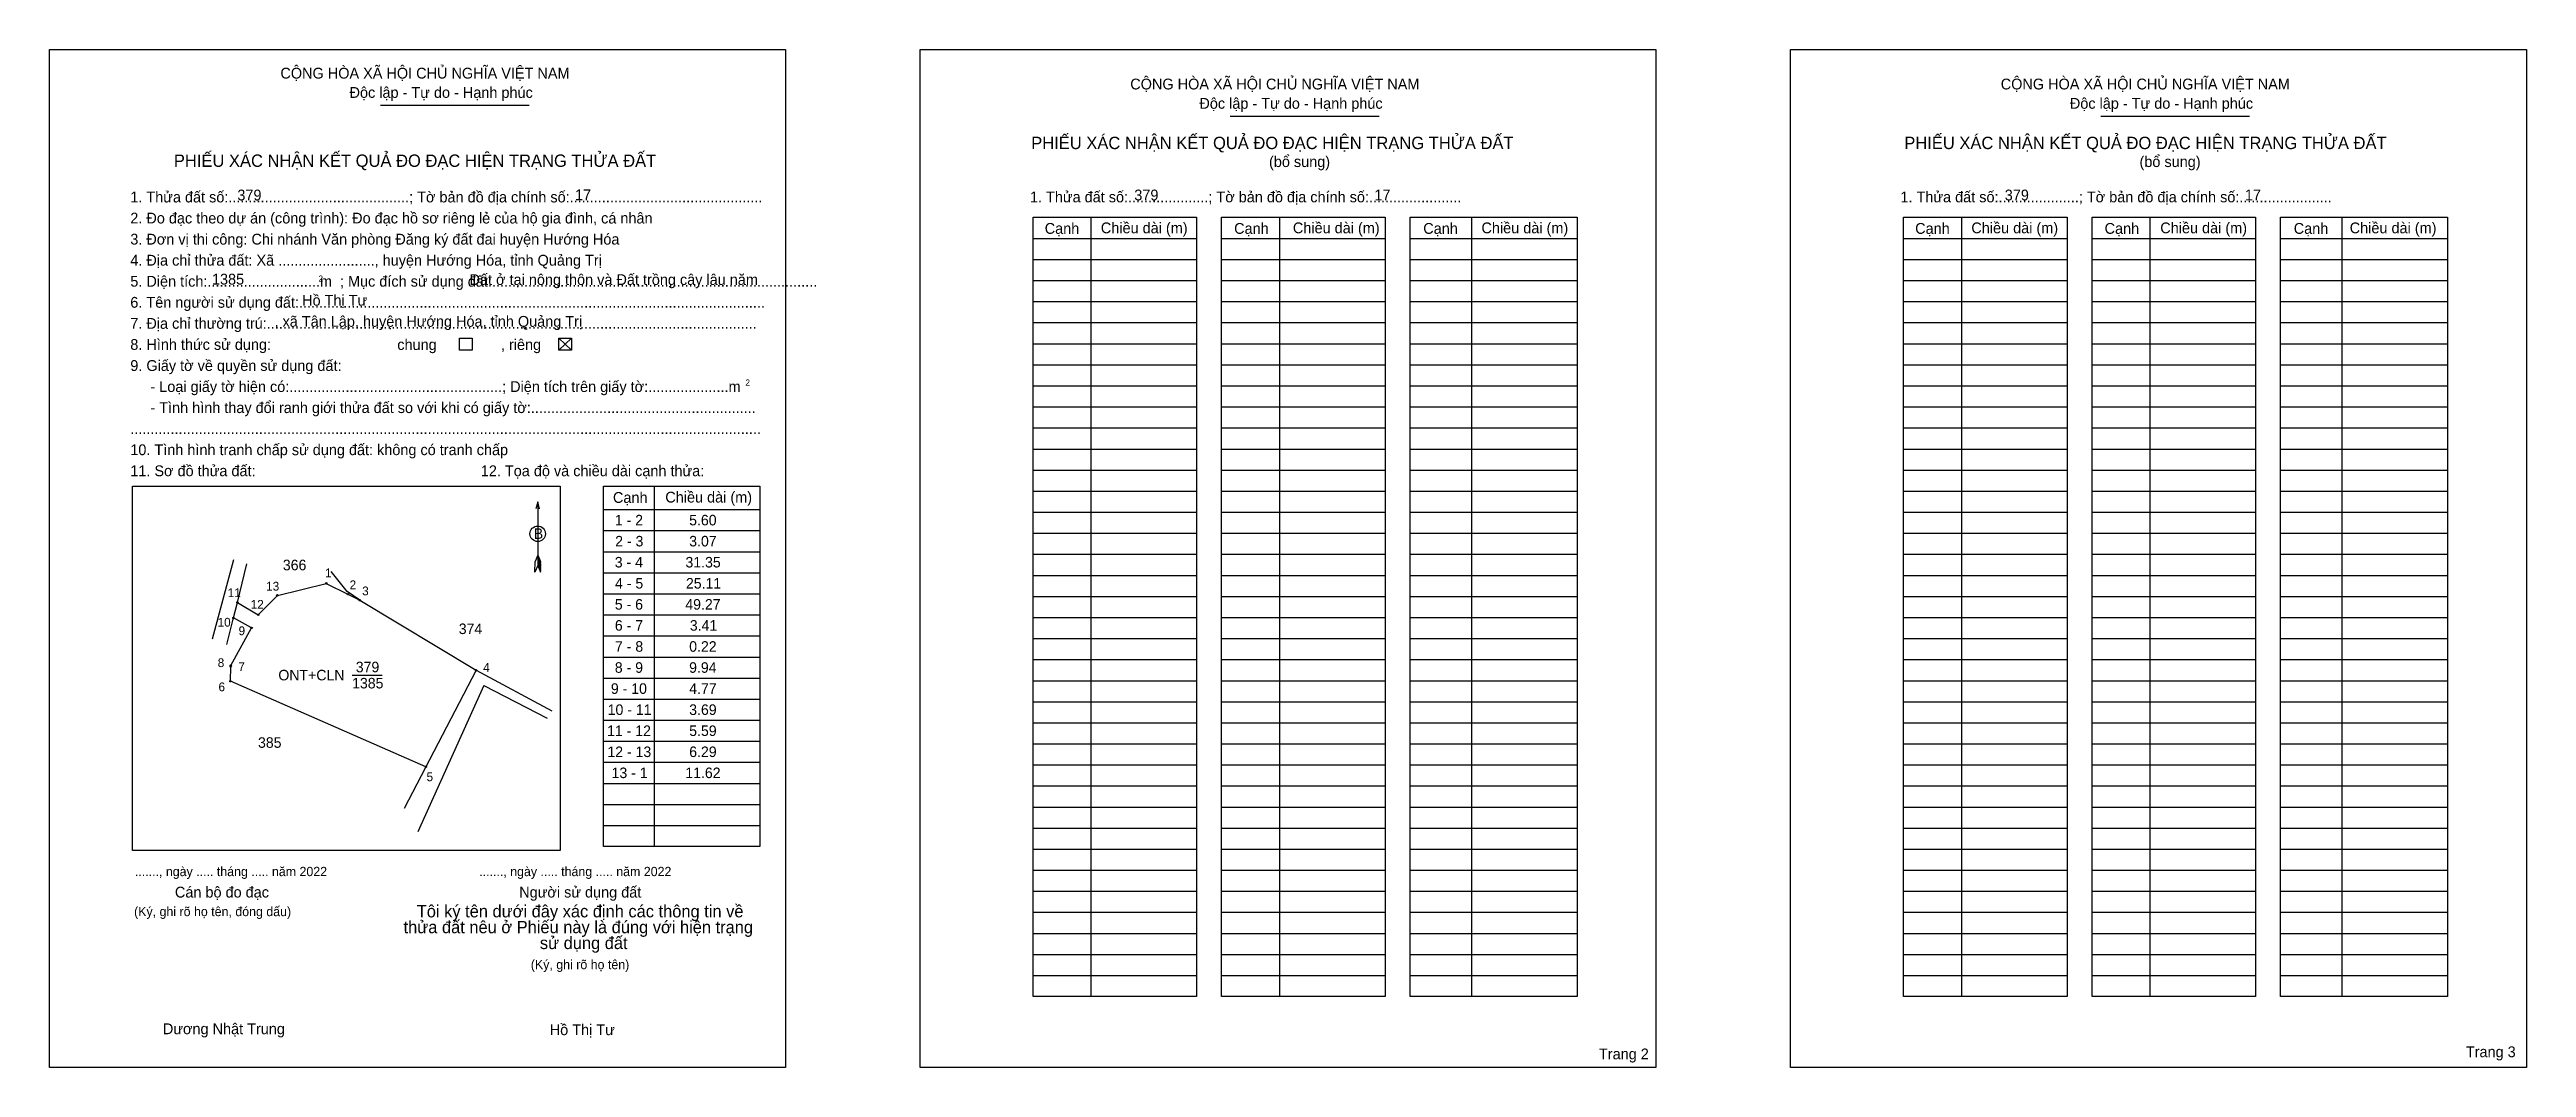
# Model space of a CAD drawing. Extents: x 545311 to 545883, y 1836379 to 1836614.
import ezdxf

# ---------------------------------------------------------------- set-up
doc = ezdxf.new("R2010")
doc.units = 0
for name, color, linetype in [('Level 1', 7, 'Continuous'), ('Level 10', 7, 'Continuous'), ('Level 11', 7, 'Continuous'), ('Level 13', 7, 'Continuous'), ('Level 2', 7, 'Continuous'), ('Level 25', 7, 'Continuous'), ('Level 48', 7, 'Continuous'), ('Level 50', 7, 'Continuous'), ('Level 52', 7, 'Continuous'), ('Level 55', 7, 'Continuous'), ('Level 6', 7, 'Continuous'), ('Level 9', 7, 'Continuous')]:
    doc.layers.add(name, color=color, linetype=linetype)

msp = doc.modelspace()

# ---------------------------------------------------------------- linework, layer by layer
at = {"layer": 'Level 1'}
for p, q in [((545311.41, 1836613.59), (545311.41, 1836613.59)), ((545512.35, 1836613.59), (545512.35, 1836613.59)), ((545387.79, 1836600.73), (545422.15, 1836600.73)), ((545583.97, 1836598.22), (545618.32, 1836598.22)), ((545784.91, 1836598.22), (545819.27, 1836598.22)), ((545551.8, 1836574.86), (545551.8, 1836394.98)), ((545595.32, 1836574.86), (545595.32, 1836394.98)), ((545639.66, 1836574.86), (545639.66, 1836394.98)), ((545752.74, 1836574.86), (545752.74, 1836394.98)), ((545796.27, 1836574.86), (545796.27, 1836394.98)), ((545840.6, 1836574.86), (545840.6, 1836394.98)), ((545538.43, 1836570), (545576.19, 1836570)), ((545538.43, 1836565.14), (545576.19, 1836565.14)), ((545581.95, 1836570), (545619.71, 1836570)), ((545581.95, 1836565.14), (545619.71, 1836565.14)), ((545625.48, 1836570), (545664.05, 1836570)), ((545625.48, 1836565.14), (545664.05, 1836565.14)), ((545739.37, 1836570), (545777.13, 1836570)), ((545739.37, 1836565.14), (545777.13, 1836565.14)), ((545782.9, 1836570), (545820.66, 1836570)), ((545782.9, 1836565.14), (545820.66, 1836565.14)), ((545826.42, 1836570), (545864.99, 1836570)), ((545826.42, 1836565.14), (545864.99, 1836565.14)), ((545538.43, 1836560.28), (545576.19, 1836560.28)), ((545581.95, 1836560.28), (545619.71, 1836560.28)), ((545625.48, 1836560.28), (545664.05, 1836560.28)), ((545739.37, 1836560.28), (545777.13, 1836560.28)), ((545782.9, 1836560.28), (545820.66, 1836560.28)), ((545826.42, 1836560.28), (545864.99, 1836560.28)), ((545538.43, 1836555.42), (545576.19, 1836555.42)), ((545581.95, 1836555.42), (545619.71, 1836555.42)), ((545625.48, 1836555.42), (545664.05, 1836555.42)), ((545739.37, 1836555.42), (545777.13, 1836555.42)), ((545782.9, 1836555.42), (545820.66, 1836555.42)), ((545826.42, 1836555.42), (545864.99, 1836555.42)), ((545538.43, 1836550.55), (545576.19, 1836550.55)), ((545581.95, 1836550.55), (545619.71, 1836550.55)), ((545625.48, 1836550.55), (545664.05, 1836550.55)), ((545739.37, 1836550.55), (545777.13, 1836550.55)), ((545782.9, 1836550.55), (545820.66, 1836550.55)), ((545826.42, 1836550.55), (545864.99, 1836550.55)), ((545428.97, 1836546.95), (545431.89, 1836544.23)), ((545428.97, 1836544.23), (545431.89, 1836546.95)), ((545538.43, 1836545.69), (545576.19, 1836545.69)), ((545581.95, 1836545.69), (545619.71, 1836545.69)), ((545625.48, 1836545.69), (545664.05, 1836545.69)), ((545739.37, 1836545.69), (545777.13, 1836545.69)), ((545782.9, 1836545.69), (545820.66, 1836545.69)), ((545826.42, 1836545.69), (545864.99, 1836545.69)), ((545538.43, 1836540.83), (545576.19, 1836540.83)), ((545581.95, 1836540.83), (545619.71, 1836540.83)), ((545625.48, 1836540.83), (545664.05, 1836540.83)), ((545739.37, 1836540.83), (545777.13, 1836540.83)), ((545782.9, 1836540.83), (545820.66, 1836540.83)), ((545826.42, 1836540.83), (545864.99, 1836540.83)), ((545538.43, 1836535.97), (545576.19, 1836535.97)), ((545538.43, 1836531.11), (545576.19, 1836531.11)), ((545581.95, 1836535.97), (545619.71, 1836535.97)), ((545581.95, 1836531.11), (545619.71, 1836531.11)), ((545625.48, 1836535.97), (545664.05, 1836535.97)), ((545625.48, 1836531.11), (545664.05, 1836531.11)), ((545739.37, 1836535.97), (545777.13, 1836535.97)), ((545739.37, 1836531.11), (545777.13, 1836531.11)), ((545782.9, 1836535.97), (545820.66, 1836535.97)), ((545782.9, 1836531.11), (545820.66, 1836531.11)), ((545826.42, 1836535.97), (545864.99, 1836535.97)), ((545826.42, 1836531.11), (545864.99, 1836531.11)), ((545538.43, 1836526.24), (545576.19, 1836526.24)), ((545581.95, 1836526.24), (545619.71, 1836526.24)), ((545625.48, 1836526.24), (545664.05, 1836526.24)), ((545739.37, 1836526.24), (545777.13, 1836526.24)), ((545782.9, 1836526.24), (545820.66, 1836526.24)), ((545826.42, 1836526.24), (545864.99, 1836526.24)), ((545538.43, 1836521.38), (545576.19, 1836521.38)), ((545581.95, 1836521.38), (545619.71, 1836521.38)), ((545625.48, 1836521.38), (545664.05, 1836521.38)), ((545739.37, 1836521.38), (545777.13, 1836521.38)), ((545782.9, 1836521.38), (545820.66, 1836521.38)), ((545826.42, 1836521.38), (545864.99, 1836521.38)), ((545538.43, 1836516.52), (545576.19, 1836516.52)), ((545581.95, 1836516.52), (545619.71, 1836516.52)), ((545625.48, 1836516.52), (545664.05, 1836516.52)), ((545739.37, 1836516.52), (545777.13, 1836516.52)), ((545782.9, 1836516.52), (545820.66, 1836516.52)), ((545826.42, 1836516.52), (545864.99, 1836516.52)), ((545330.54, 1836512.8), (545330.54, 1836512.8)), ((545424.09, 1836509.17), (545424.09, 1836494.46)), ((545450.95, 1836512.82), (545450.95, 1836429.61)), ((545538.43, 1836511.66), (545576.19, 1836511.66)), ((545581.95, 1836511.66), (545619.71, 1836511.66)), ((545625.48, 1836511.66), (545664.05, 1836511.66)), ((545739.37, 1836511.66), (545777.13, 1836511.66)), ((545782.9, 1836511.66), (545820.66, 1836511.66)), ((545826.42, 1836511.66), (545864.99, 1836511.66)), ((545439.28, 1836507.4), (545475.34, 1836507.4)), ((545439.28, 1836502.53), (545475.34, 1836502.53)), ((545538.43, 1836506.8), (545576.19, 1836506.8)), ((545538.43, 1836501.94), (545576.19, 1836501.94)), ((545581.95, 1836506.8), (545619.71, 1836506.8)), ((545581.95, 1836501.94), (545619.71, 1836501.94)), ((545625.48, 1836506.8), (545664.05, 1836506.8)), ((545625.48, 1836501.94), (545664.05, 1836501.94)), ((545739.37, 1836506.8), (545777.13, 1836506.8)), ((545739.37, 1836501.94), (545777.13, 1836501.94)), ((545782.9, 1836506.8), (545820.66, 1836506.8)), ((545782.9, 1836501.94), (545820.66, 1836501.94)), ((545826.42, 1836506.8), (545864.99, 1836506.8)), ((545826.42, 1836501.94), (545864.99, 1836501.94)), ((545424.09, 1836496.89), (545423.47, 1836495.39)), ((545424.09, 1836496.89), (545424.71, 1836495.39)), ((545424.09, 1836496.68), (545424.71, 1836495.17)), ((545424.09, 1836496.47), (545424.71, 1836494.96)), ((545424.09, 1836496.26), (545424.72, 1836494.74)), ((545424.09, 1836496.04), (545424.72, 1836494.52)), ((545439.28, 1836497.67), (545475.34, 1836497.67)), ((545538.43, 1836497.07), (545576.19, 1836497.07)), ((545581.95, 1836497.07), (545619.71, 1836497.07)), ((545625.48, 1836497.07), (545664.05, 1836497.07)), ((545739.37, 1836497.07), (545777.13, 1836497.07)), ((545782.9, 1836497.07), (545820.66, 1836497.07)), ((545826.42, 1836497.07), (545864.99, 1836497.07)), ((545423.44, 1836492.96), (545423.47, 1836495.39)), ((545424.09, 1836494.46), (545423.44, 1836492.96)), ((545424.09, 1836495.83), (545424.72, 1836494.31)), ((545424.09, 1836495.62), (545424.72, 1836494.09)), ((545424.09, 1836495.41), (545424.73, 1836493.87)), ((545424.09, 1836495.2), (545424.73, 1836493.65)), ((545424.09, 1836494.99), (545424.73, 1836493.43)), ((545424.09, 1836494.78), (545424.74, 1836493.22)), ((545424.09, 1836494.46), (545424.74, 1836492.96)), ((545424.74, 1836492.96), (545424.71, 1836495.39)), ((545439.28, 1836492.81), (545475.34, 1836492.81)), ((545538.43, 1836492.21), (545576.19, 1836492.21)), ((545581.95, 1836492.21), (545619.71, 1836492.21)), ((545625.48, 1836492.21), (545664.05, 1836492.21)), ((545739.37, 1836492.21), (545777.13, 1836492.21)), ((545782.9, 1836492.21), (545820.66, 1836492.21)), ((545826.42, 1836492.21), (545864.99, 1836492.21)), ((545439.28, 1836487.95), (545475.34, 1836487.95)), ((545538.43, 1836487.35), (545576.19, 1836487.35)), ((545581.95, 1836487.35), (545619.71, 1836487.35)), ((545625.48, 1836487.35), (545664.05, 1836487.35)), ((545739.37, 1836487.35), (545777.13, 1836487.35)), ((545782.9, 1836487.35), (545820.66, 1836487.35)), ((545826.42, 1836487.35), (545864.99, 1836487.35)), ((545439.28, 1836483.09), (545475.34, 1836483.09)), ((545538.43, 1836482.49), (545576.19, 1836482.49)), ((545581.95, 1836482.49), (545619.71, 1836482.49)), ((545625.48, 1836482.49), (545664.05, 1836482.49)), ((545739.37, 1836482.49), (545777.13, 1836482.49)), ((545782.9, 1836482.49), (545820.66, 1836482.49)), ((545826.42, 1836482.49), (545864.99, 1836482.49)), ((545439.28, 1836478.23), (545475.34, 1836478.23)), ((545439.28, 1836473.36), (545475.34, 1836473.36)), ((545538.43, 1836477.63), (545576.19, 1836477.63)), ((545581.95, 1836477.63), (545619.71, 1836477.63)), ((545625.48, 1836477.63), (545664.05, 1836477.63)), ((545739.37, 1836477.63), (545777.13, 1836477.63)), ((545782.9, 1836477.63), (545820.66, 1836477.63)), ((545826.42, 1836477.63), (545864.99, 1836477.63)), ((545439.28, 1836468.5), (545475.34, 1836468.5)), ((545538.43, 1836472.77), (545576.19, 1836472.77)), ((545538.43, 1836467.9), (545576.19, 1836467.9)), ((545581.95, 1836472.77), (545619.71, 1836472.77)), ((545581.95, 1836467.9), (545619.71, 1836467.9)), ((545625.48, 1836472.77), (545664.05, 1836472.77)), ((545625.48, 1836467.9), (545664.05, 1836467.9)), ((545739.37, 1836472.77), (545777.13, 1836472.77)), ((545739.37, 1836467.9), (545777.13, 1836467.9)), ((545782.9, 1836472.77), (545820.66, 1836472.77)), ((545782.9, 1836467.9), (545820.66, 1836467.9)), ((545826.42, 1836472.77), (545864.99, 1836472.77)), ((545826.42, 1836467.9), (545864.99, 1836467.9)), ((545439.28, 1836463.64), (545475.34, 1836463.64)), ((545538.43, 1836463.04), (545576.19, 1836463.04)), ((545581.95, 1836463.04), (545619.71, 1836463.04)), ((545625.48, 1836463.04), (545664.05, 1836463.04)), ((545739.37, 1836463.04), (545777.13, 1836463.04)), ((545782.9, 1836463.04), (545820.66, 1836463.04)), ((545826.42, 1836463.04), (545864.99, 1836463.04)), ((545439.28, 1836458.78), (545475.34, 1836458.78)), ((545538.43, 1836458.18), (545576.19, 1836458.18)), ((545581.95, 1836458.18), (545619.71, 1836458.18)), ((545625.48, 1836458.18), (545664.05, 1836458.18)), ((545739.37, 1836458.18), (545777.13, 1836458.18)), ((545782.9, 1836458.18), (545820.66, 1836458.18)), ((545826.42, 1836458.18), (545864.99, 1836458.18)), ((545439.28, 1836453.92), (545475.34, 1836453.92)), ((545538.43, 1836453.32), (545576.19, 1836453.32)), ((545581.95, 1836453.32), (545619.71, 1836453.32)), ((545625.48, 1836453.32), (545664.05, 1836453.32)), ((545739.37, 1836453.32), (545777.13, 1836453.32)), ((545782.9, 1836453.32), (545820.66, 1836453.32)), ((545826.42, 1836453.32), (545864.99, 1836453.32)), ((545439.28, 1836449.06), (545475.34, 1836449.06)), ((545538.43, 1836448.46), (545576.19, 1836448.46)), ((545581.95, 1836448.46), (545619.71, 1836448.46)), ((545625.48, 1836448.46), (545664.05, 1836448.46)), ((545739.37, 1836448.46), (545777.13, 1836448.46)), ((545782.9, 1836448.46), (545820.66, 1836448.46)), ((545826.42, 1836448.46), (545864.99, 1836448.46)), ((545439.28, 1836444.19), (545475.34, 1836444.19)), ((545439.28, 1836439.33), (545475.34, 1836439.33)), ((545538.43, 1836443.6), (545576.19, 1836443.6)), ((545581.95, 1836443.6), (545619.71, 1836443.6)), ((545625.48, 1836443.6), (545664.05, 1836443.6)), ((545739.37, 1836443.6), (545777.13, 1836443.6)), ((545782.9, 1836443.6), (545820.66, 1836443.6)), ((545826.42, 1836443.6), (545864.99, 1836443.6)), ((545439.28, 1836434.47), (545475.34, 1836434.47)), ((545538.43, 1836438.73), (545576.19, 1836438.73)), ((545538.43, 1836433.87), (545576.19, 1836433.87)), ((545581.95, 1836438.73), (545619.71, 1836438.73)), ((545581.95, 1836433.87), (545619.71, 1836433.87)), ((545625.48, 1836438.73), (545664.05, 1836438.73)), ((545625.48, 1836433.87), (545664.05, 1836433.87)), ((545739.37, 1836438.73), (545777.13, 1836438.73)), ((545739.37, 1836433.87), (545777.13, 1836433.87)), ((545782.9, 1836438.73), (545820.66, 1836438.73)), ((545782.9, 1836433.87), (545820.66, 1836433.87)), ((545826.42, 1836438.73), (545864.99, 1836438.73)), ((545826.42, 1836433.87), (545864.99, 1836433.87)), ((545429.29, 1836428.67), (545429.29, 1836428.67)), ((545538.43, 1836429.01), (545576.19, 1836429.01)), ((545581.95, 1836429.01), (545619.71, 1836429.01)), ((545625.48, 1836429.01), (545664.05, 1836429.01)), ((545739.37, 1836429.01), (545777.13, 1836429.01)), ((545782.9, 1836429.01), (545820.66, 1836429.01)), ((545826.42, 1836429.01), (545864.99, 1836429.01)), ((545538.43, 1836424.15), (545576.19, 1836424.15)), ((545581.95, 1836424.15), (545619.71, 1836424.15)), ((545625.48, 1836424.15), (545664.05, 1836424.15)), ((545739.37, 1836424.15), (545777.13, 1836424.15)), ((545782.9, 1836424.15), (545820.66, 1836424.15)), ((545826.42, 1836424.15), (545864.99, 1836424.15)), ((545538.43, 1836419.29), (545576.19, 1836419.29)), ((545581.95, 1836419.29), (545619.71, 1836419.29)), ((545625.48, 1836419.29), (545664.05, 1836419.29)), ((545739.37, 1836419.29), (545777.13, 1836419.29)), ((545782.9, 1836419.29), (545820.66, 1836419.29)), ((545826.42, 1836419.29), (545864.99, 1836419.29)), ((545538.43, 1836414.43), (545576.19, 1836414.43)), ((545581.95, 1836414.43), (545619.71, 1836414.43)), ((545625.48, 1836414.43), (545664.05, 1836414.43)), ((545739.37, 1836414.43), (545777.13, 1836414.43)), ((545782.9, 1836414.43), (545820.66, 1836414.43)), ((545826.42, 1836414.43), (545864.99, 1836414.43)), ((545538.43, 1836409.56), (545576.19, 1836409.56)), ((545538.43, 1836404.7), (545576.19, 1836404.7)), ((545581.95, 1836409.56), (545619.71, 1836409.56)), ((545581.95, 1836404.7), (545619.71, 1836404.7)), ((545625.48, 1836409.56), (545664.05, 1836409.56)), ((545625.48, 1836404.7), (545664.05, 1836404.7)), ((545739.37, 1836409.56), (545777.13, 1836409.56)), ((545739.37, 1836404.7), (545777.13, 1836404.7)), ((545782.9, 1836409.56), (545820.66, 1836409.56)), ((545782.9, 1836404.7), (545820.66, 1836404.7)), ((545826.42, 1836409.56), (545864.99, 1836409.56)), ((545826.42, 1836404.7), (545864.99, 1836404.7)), ((545538.43, 1836399.84), (545576.19, 1836399.84)), ((545581.95, 1836399.84), (545619.71, 1836399.84)), ((545625.48, 1836399.84), (545664.05, 1836399.84)), ((545739.37, 1836399.84), (545777.13, 1836399.84)), ((545782.9, 1836399.84), (545820.66, 1836399.84)), ((545826.42, 1836399.84), (545864.99, 1836399.84)), ((545481.3, 1836378.61), (545481.3, 1836378.61)), ((545682.24, 1836378.61), (545682.24, 1836378.61))]:
    msp.add_line(p, q, dxfattribs=at)
for points in [[(545538.43, 1836574.86), (545576.19, 1836574.86), (545576.19, 1836394.98), (545538.43, 1836394.98)], [(545581.95, 1836574.86), (545619.71, 1836574.86), (545619.71, 1836394.98), (545581.95, 1836394.98)], [(545625.48, 1836574.86), (545664.05, 1836574.86), (545664.05, 1836394.98), (545625.48, 1836394.98)], [(545739.37, 1836574.86), (545777.13, 1836574.86), (545777.13, 1836394.98), (545739.37, 1836394.98)], [(545782.9, 1836574.86), (545820.66, 1836574.86), (545820.66, 1836394.98), (545782.9, 1836394.98)], [(545826.42, 1836574.86), (545864.99, 1836574.86), (545864.99, 1836394.98), (545826.42, 1836394.98)], [(545330.54, 1836512.8), (545429.29, 1836512.8), (545429.29, 1836428.67), (545330.54, 1836428.67)], [(545439.28, 1836512.82), (545475.34, 1836512.82), (545475.34, 1836429.61), (545439.28, 1836429.61)]]:
    msp.add_lwpolyline(points, close=True, dxfattribs=at)
msp.add_lwpolyline([(545424.51, 1836507.6), (545424.09, 1836509.17), (545423.67, 1836507.6)], dxfattribs=at)
msp.add_circle((545424.09, 1836501.81), 1.79, dxfattribs=at)
at = {"layer": 'Level 10'}
for p, q in [((545363.99, 1836487.6), (545375.27, 1836490.37)), ((545375.27, 1836490.37), (545380.28, 1836487.86)), ((545353.87, 1836482.37), (545354.78, 1836485.95)), ((545354.78, 1836485.95), (545359.59, 1836483.1)), ((545359.59, 1836483.1), (545363.99, 1836487.6)), ((545380.28, 1836487.86), (545383.02, 1836486.48)), ((545383.02, 1836486.48), (545409.87, 1836470.29)), ((545353.24, 1836471.4), (545358.06, 1836480.09)), ((545358.06, 1836480.09), (545353.87, 1836482.37)), ((545353.15, 1836467.77), (545353.23, 1836471.18)), ((545398.28, 1836448.01), (545353.15, 1836467.77)), ((545353.23, 1836471.18), (545353.24, 1836471.4)), ((545409.87, 1836470.29), (545393.28, 1836438.4))]:
    msp.add_line(p, q, dxfattribs=at)
at = {"layer": 'Level 11'}
for centre in [(545375.27, 1836490.37), (545354.78, 1836485.95), (545363.99, 1836487.6), (545380.28, 1836487.86), (545383.02, 1836486.48), (545353.87, 1836482.37), (545353.87, 1836482.37), (545358.06, 1836480.09), (545359.59, 1836483.1), (545353.15, 1836467.77), (545353.23, 1836471.18), (545353.24, 1836471.4), (545409.87, 1836470.29), (545398.28, 1836448.01)]:
    msp.add_circle(centre, 0.162, dxfattribs=at)
at = {"layer": 'Level 2'}
for points in [[(545311.41, 1836613.59), (545481.3, 1836613.59), (545481.3, 1836378.61), (545311.41, 1836378.61)], [(545512.35, 1836613.59), (545682.24, 1836613.59), (545682.24, 1836378.61), (545512.35, 1836378.61)], [(545713.29, 1836613.59), (545883.18, 1836613.59), (545883.18, 1836378.61), (545713.29, 1836378.61)]]:
    msp.add_lwpolyline(points, close=True, dxfattribs=at)
at = {"layer": 'Level 25'}
for p, q in [((545354.78, 1836485.95), (545359.59, 1836483.1)), ((545353.15, 1836467.77), (545353.23, 1836471.18)), ((545398.28, 1836448.01), (545353.15, 1836467.77))]:
    msp.add_line(p, q, dxfattribs=at)
at = {"layer": 'Level 50'}
for points in [[(545406.01, 1836546.95), (545408.93, 1836546.95), (545408.93, 1836544.23), (545406.01, 1836544.23)], [(545428.97, 1836546.95), (545431.89, 1836546.95), (545431.89, 1836544.23), (545428.97, 1836544.23)]]:
    msp.add_lwpolyline(points, close=True, dxfattribs=at)
at = {"layer": 'Level 9'}
for p, q in [((545349.05, 1836477.52), (545353.97, 1836495.85)), ((545354.78, 1836485.95), (545356.93, 1836494.89)), ((545380.14, 1836488.46), (545376.4, 1836493.09)), ((545383.02, 1836486.48), (545380.14, 1836488.46)), ((545352.32, 1836476.23), (545353.87, 1836482.37)), ((545381.24, 1836469.19), (545388.2, 1836469.19)), ((545409.87, 1836470.29), (545427.35, 1836460.92)), ((545411.67, 1836466.79), (545396.41, 1836433.04)), ((545411.67, 1836466.79), (545426.3, 1836459.21))]:
    msp.add_line(p, q, dxfattribs=at)

# ---------------------------------------------------------------- texts
at = {"layer": 'Level 1'}
for s, height, p in [('CỘNG HÒA XÃ HỘI CHỦ NGHĨA VIỆT NAM', 2.4955, (545364.7, 1836606.89)), ('Độc lập - Tự do - Hạnh phúc', 2.4955, (545380.66, 1836602.44)), ('CỘNG HÒA XÃ HỘI CHỦ NGHĨA VIỆT NAM', 2.4955, (545560.88, 1836604.38)), ('CỘNG HÒA XÃ HỘI CHỦ NGHĨA VIỆT NAM', 2.4955, (545761.82, 1836604.38)), ('Độc lập - Tự do - Hạnh phúc', 2.4955, (545576.84, 1836599.92)), ('Độc lập - Tự do - Hạnh phúc', 2.4955, (545777.78, 1836599.92)), ('PHIẾU XÁC NHẬN KẾT QUẢ ĐO ĐẠC HIỆN TRẠNG THỬA ĐẤT', 2.8523, (545538.02, 1836590.61)), ('PHIẾU XÁC NHẬN KẾT QUẢ ĐO ĐẠC HIỆN TRẠNG THỬA ĐẤT', 2.8523, (545739.56, 1836590.61)), ('PHIẾU XÁC NHẬN KẾT QUẢ ĐO ĐẠC HIỆN TRẠNG THỬA ĐẤT', 2.8523, (545340.11, 1836586.51)), ('(bổ sung)', 2.496, (545592.91, 1836586.47)), ('(bổ sung)', 2.496, (545793.86, 1836586.47)), ('2. Đo đạc theo dự án (công trình): Đo đạc hồ sơ riêng lẻ của hộ gia đình, cá nhân', 2.4955, (545330.05, 1836573.44)), ('1. Thửa đất số:.............................................; Tờ bản đồ địa chính số:................................................', 2.49554, (545330.05, 1836578.3)), ('1. Thửa đất số:....................; Tờ bản đồ địa chính số:.......................', 2.4955, (545537.73, 1836578.32)), ('1. Thửa đất số:....................; Tờ bản đồ địa chính số:.......................', 2.4955, (545738.67, 1836578.32)), ('3. Đơn vị thi công: Chi nhánh Văn phòng Đăng ký đất đai huyện Hướng Hóa', 2.4955, (545330.05, 1836568.57)), ('Cạnh', 2.496, (545541.13, 1836571.05)), ('Chiều dài (m)', 2.4955, (545554.09, 1836571.18)), ('Cạnh', 2.496, (545584.86, 1836571.05)), ('Chiều dài (m)', 2.4955, (545598.42, 1836571.18)), ('Cạnh', 2.496, (545628.52, 1836571.05)), ('Chiều dài (m)', 2.4955, (545641.95, 1836571.18)), ('Cạnh', 2.496, (545742.07, 1836571.05)), ('Chiều dài (m)', 2.4955, (545755.04, 1836571.18)), ('Cạnh', 2.496, (545785.8, 1836571.05)), ('Chiều dài (m)', 2.4955, (545798.65, 1836571.18)), ('Cạnh', 2.496, (545829.46, 1836571.05)), ('Chiều dài (m)', 2.4955, (545842.38, 1836571.18)), ('4. Địa chỉ thửa đất: Xã ........................, huyện Hướng Hóa, tỉnh Quảng Trị', 2.4955, (545330.05, 1836563.71)), ('5. Diện tích:............................m  ; Mục đích sử dụng đất:.................................................................................', 2.49554, (545330.05, 1836558.85)), ('2', 1.43, (545373.48, 1836559.99)), ('6. Tên người sử dụng đất:....................................................................................................................', 2.49554, (545330.05, 1836553.99)), ('7. Địa chỉ thường trú:..........................................................................................................................', 2.49554, (545330.05, 1836549.13)), ('9. Giấy tờ về quyền sử dụng đất:', 2.4955, (545330.05, 1836539.4)), ('chung                , riêng', 2.4955, (545391.68, 1836544.24)), ('     - Loại giấy tờ hiện có:.....................................................; Diện tích trên giấy tờ:....................m', 2.49554, (545330.05, 1836534.54)), ('2', 1.43, (545472.04, 1836536)), ('     - Tình hình thay đổi ranh giới thửa đất so với khi có giấy tờ:........................................................', 2.49554, (545330.05, 1836529.68)), ('.............................................................................................................................................................', 2.49554, (545330.05, 1836524.82)), ('10. Tình hình tranh chấp sử dụng đất: không có tranh chấp', 2.4955, (545330.05, 1836519.96)), ('11. Sơ đồ thửa đất:', 2.4955, (545330.05, 1836515.1)), ('12. Tọa độ và chiều dài cạnh thửa:', 2.4955, (545410.96, 1836515.1)), ('Cạnh', 2.496, (545441.47, 1836508.94)), ('Chiều dài (m)', 2.4955, (545453.55, 1836509.02)), ('B', 2.43, (545423.19, 1836500.63)), ('......., ngày ..... tháng ..... năm 2022', 2.1392, (545331.11, 1836422.78)), ('......., ngày ..... tháng ..... năm 2022', 2.1392, (545410.59, 1836422.78)), ('(Ký, ghi rõ họ tên, đóng dấu)', 2.1392, (545330.92, 1836413.54)), ('Cán bộ đo đạc', 2.4955, (545340.35, 1836417.84)), ('Tôi ký tên dưới đây xác định các thông tin về', 2.8358, (545396.17, 1836413.26)), ('Người sử dụng đất', 2.4955, (545419.83, 1836417.84)), ('thửa đất nêu ở Phiếu này là đúng với hiện trạng', 2.8358, (545393.13, 1836409.6)), ('sử dụng đất', 2.8358, (545424.6, 1836405.94)), ('(Ký, ghi rõ họ tên)', 2.1392, (545422.5, 1836401.3)), ('Dương Nhật Trung', 2.4955, (545337.57, 1836386.29)), ('Trang 2', 2.496, (545669.08, 1836380.49)), ('Trang 3', 2.496, (545869.19, 1836380.98))]:
    msp.add_text(s, height=height, dxfattribs=at).set_placement(p)
at = {"layer": 'Level 13'}
for s, p in [('ONT+CLN', (545364.23, 1836467.97)), ('1385', (545381.25, 1836466.11)), ('379', (545382.1, 1836469.84))]:
    msp.add_text(s, height=2.431, dxfattribs=at).set_placement(p)
at = {"layer": 'Level 48'}
msp.add_text('8. Hình thức sử dụng:', height=2.4956, dxfattribs=at).set_placement((545330.05, 1836544.27))
at = {"layer": 'Level 52'}
for s, p in [('1 - 2', (545441.9, 1836503.75)), ('5.60', (545459.06, 1836503.75)), ('3 - 4', (545441.89, 1836494.03)), ('2 - 3', (545441.98, 1836498.89)), ('31.35', (545458.21, 1836494.03)), ('3.07', (545459.07, 1836498.89)), ('366', (545365.27, 1836493.39)), ('4 - 5', (545441.95, 1836489.16)), ('25.11', (545458.31, 1836489.16)), ('5 - 6', (545441.9, 1836484.3)), ('49.27', (545458.17, 1836484.3)), ('374', (545405.87, 1836478.66)), ('6 - 7', (545441.91, 1836479.44)), ('3.41', (545459.21, 1836479.44)), ('7 - 8', (545441.93, 1836474.58)), ('0.22', (545459.07, 1836474.58)), ('8 - 9', (545441.9, 1836469.72)), ('9.94', (545459.05, 1836469.72)), ('10 - 11', (545440.25, 1836459.99)), ('9 - 10', (545440.99, 1836464.86)), ('4.77', (545459.07, 1836464.86)), ('3.69', (545459.07, 1836459.99)), ('11 - 12', (545440.11, 1836455.13)), ('5.59', (545459.07, 1836455.13)), ('385', (545359.53, 1836452.4)), ('12 - 13', (545440.18, 1836450.27)), ('6.29', (545459.07, 1836450.27)), ('13 - 1', (545441.15, 1836445.41)), ('11.62', (545458.17, 1836445.41))]:
    msp.add_text(s, height=2.431, dxfattribs=at).set_placement(p)
at = {"layer": 'Level 55'}
for s, p in [('1', (545375.25, 1836490.37)), ('11', (545354.73, 1836485.95)), ('13', (545363.94, 1836487.6)), ('2', (545380.25, 1836487.86)), ('3', (545383, 1836486.48)), ('10', (545353.81, 1836482.37)), ('9', (545358.03, 1836480.09)), ('12', (545359.53, 1836483.1)), ('6', (545353.12, 1836467.77)), ('7', (545353.21, 1836471.18)), ('8', (545353.21, 1836471.4)), ('4', (545409.84, 1836470.29)), ('5', (545398.25, 1836448.01))]:
    msp.add_text(s, height=0.081, dxfattribs=at).set_placement(p)
at = {"layer": 'Level 6'}
for s, height, p in [('379', 2.496, (545354.76, 1836578.76)), ('17', 2.496, (545432.7, 1836578.8)), ('379', 2.496, (545561.81, 1836578.76)), ('17', 2.496, (545617.24, 1836578.78)), ('379', 2.496, (545762.75, 1836578.76)), ('17', 2.496, (545818.18, 1836578.78)), ('1385', 2.496, (545348.9, 1836559.34)), ('Đất ở tại nông thôn và Đất trồng cây lâu năm', 2.4957, (545408.36, 1836559.24)), ('Hồ Thị Tư', 2.496, (545369.71, 1836554.46)), (', xã Tân Lập, huyện Hướng Hóa, tỉnh Quảng Trị', 2.4957, (545363.34, 1836549.59)), ('Hồ Thị Tư', 2.496, (545426.87, 1836386.07))]:
    msp.add_text(s, height=height, dxfattribs=at).set_placement(p)
at = {"layer": 'Level 9'}
for s, height, p in [('13', 2.026, (545361.41, 1836488.7)), ('1', 2.03, (545374.98, 1836491.77)), ('2', 2.03, (545380.68, 1836489.02)), ('11', 2.026, (545352.53, 1836487.18)), ('12', 2.026, (545357.84, 1836484.5)), ('3', 2.03, (545383.57, 1836487.6)), ('10', 2.026, (545350.2, 1836480.38)), ('9', 2.03, (545355.04, 1836478.4)), ('8', 2.03, (545350.23, 1836471.03)), ('6', 2.03, (545350.41, 1836465.45)), ('7', 2.03, (545354.98, 1836470.1)), ('4', 2.03, (545411.51, 1836469.94)), ('5', 2.03, (545398.44, 1836444.7))]:
    msp.add_text(s, height=height, dxfattribs=at).set_placement(p)

doc.saveas('drawing.dxf')
